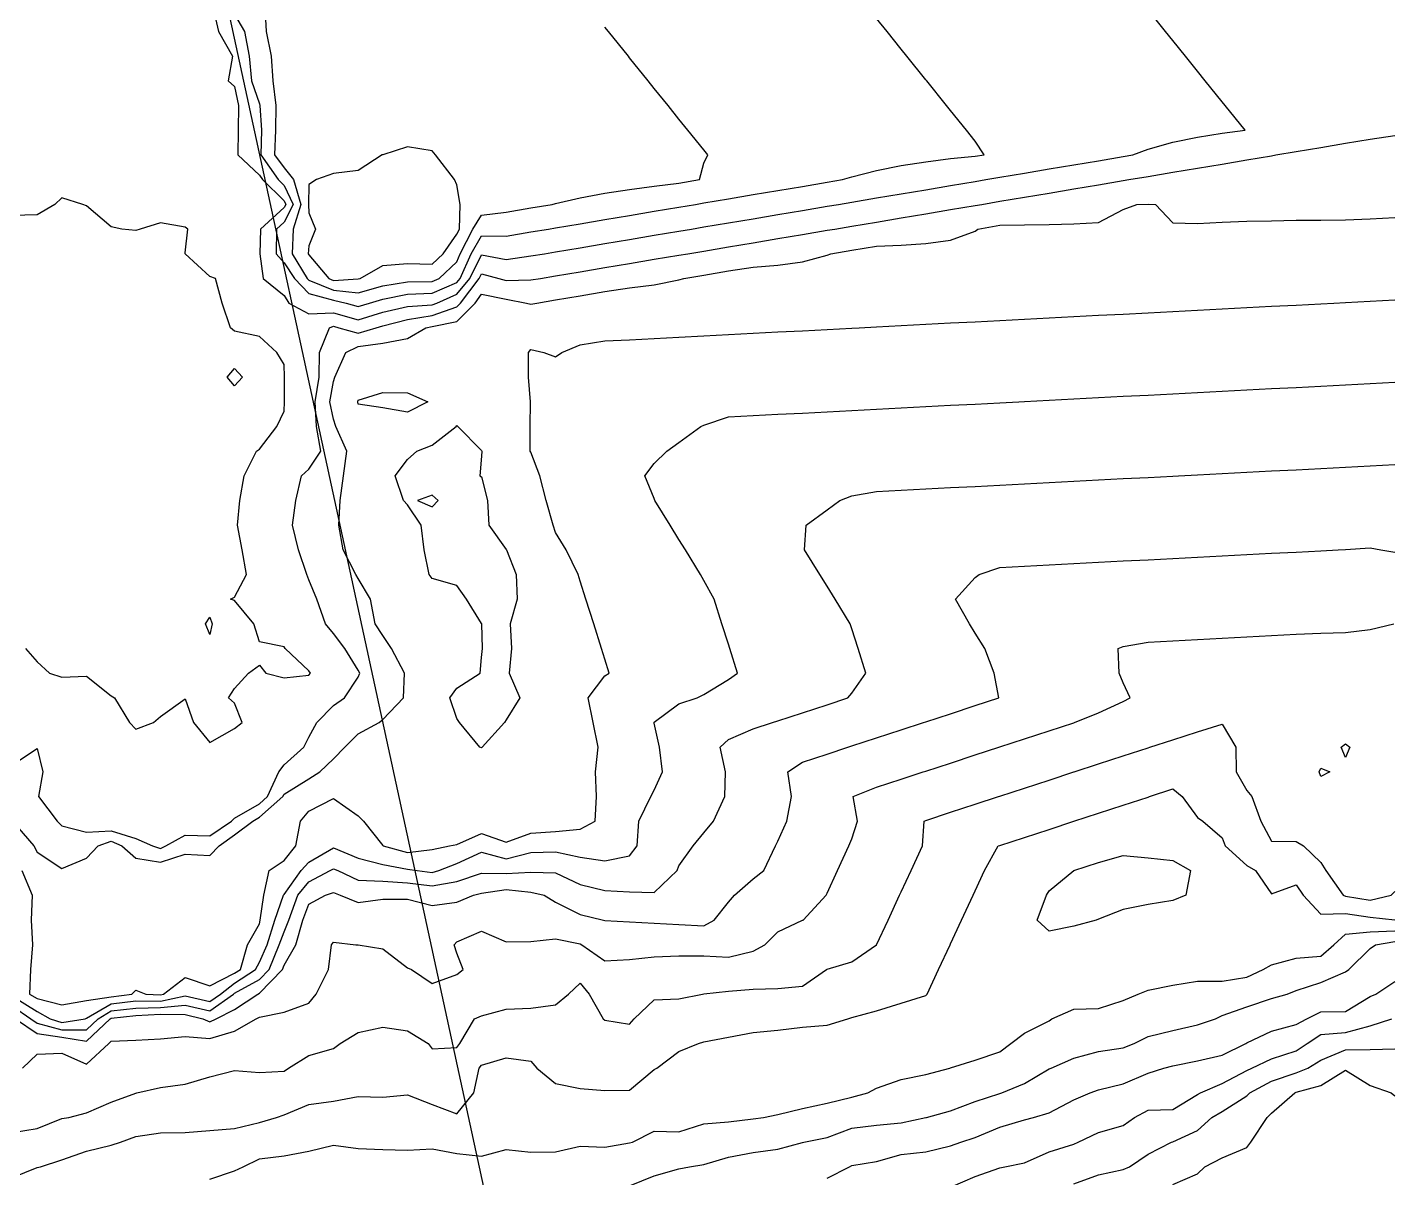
# Model space of a CAD drawing. Header units: metres. Extents: x 2681030 to 2681330, y 1246000 to 1246290.
# Drawn here: x 2681195.05 to 2681222.69, y 1246129.03 to 1246152.34 of the extents above; entities that cross this region are included whole.
import ezdxf

# ---------------------------------------------------------------- set-up
doc = ezdxf.new("R2010")
doc.units = ezdxf.units.M
doc.layers.add('BASIS_HOEHENLINIEN', color=8, linetype='Continuous')
doc.layers.add('BASIS_PARZELLE', color=7, linetype='Continuous')

msp = doc.modelspace()

# ---------------------------------------------------------------- linework, layer by layer
at = {"layer": 'BASIS_HOEHENLINIEN'}
for points in [[(2681198.809, 1246152.75, 0), (2681198.924, 1246152.25, 0), (2681199.209, 1246151.75, 0), (2681199.121, 1246151.25, 0), (2681199.25, 1246151.136, 0), (2681199.326, 1246150.75, 0), (2681199.32, 1246150.25, 0), (2681199.316, 1246149.75, 0), (2681199.75, 1246149.339, 0), (2681199.811, 1246149.25, 0), (2681200.25, 1246148.821, 0), (2681200.285, 1246148.75, 0), (2681200.25, 1246148.683, 0), (2681199.773, 1246148.25, 0), (2681199.763, 1246147.75, 0), (2681199.825, 1246147.25, 0), (2681200.25, 1246146.903, 0), (2681200.344, 1246146.75, 0), (2681200.75, 1246146.532, 0), (2681201.25, 1246146.555, 0), (2681201.75, 1246146.409, 0), (2681202.25, 1246146.562, 0), (2681202.75, 1246146.683, 0), (2681203.25, 1246146.713, 0), (2681203.342, 1246146.75, 0), (2681203.75, 1246146.928, 0), (2681204.011, 1246147.25, 0), (2681204.25, 1246147.728, 0), (2681204.75, 1246147.635, 0), (2681205.25, 1246147.704, 0), (2681205.526, 1246147.75, 0), (2681205.75, 1246147.788, 0), (2681206.25, 1246147.871, 0), (2681206.75, 1246147.955, 0), (2681207.25, 1246148.039, 0), (2681207.75, 1246148.123, 0), (2681208.25, 1246148.207, 0), (2681208.505, 1246148.25, 0), (2681208.75, 1246148.291, 0), (2681209.25, 1246148.375, 0), (2681209.75, 1246148.459, 0), (2681210.25, 1246148.543, 0), (2681210.75, 1246148.627, 0), (2681211.25, 1246148.711, 0), (2681211.484, 1246148.75, 0), (2681211.75, 1246148.795, 0), (2681212.25, 1246148.879, 0), (2681212.75, 1246148.962, 0), (2681213.25, 1246149.046, 0), (2681213.75, 1246149.13, 0), (2681214.25, 1246149.214, 0), (2681214.463, 1246149.25, 0), (2681214.75, 1246149.298, 0), (2681215.25, 1246149.382, 0), (2681215.75, 1246149.466, 0), (2681216.25, 1246149.55, 0), (2681216.75, 1246149.634, 0), (2681217.25, 1246149.718, 0), (2681217.442, 1246149.75, 0), (2681217.75, 1246149.867, 0), (2681218.25, 1246150.009, 0), (2681218.75, 1246150.112, 0), (2681219.25, 1246150.192, 0), (2681219.716, 1246150.25, 0), (2681219.314, 1246150.75, 0), (2681219.25, 1246150.829, 0), (2681218.911, 1246151.25, 0), (2681218.75, 1246151.45, 0), (2681218.509, 1246151.75, 0), (2681218.25, 1246152.072, 0), (2681218.106, 1246152.25, 0), (2681217.75, 1246152.693, 0)], [(2681199.86, 1246152.75, 0), (2681199.889, 1246152.25, 0), (2681199.987, 1246151.75, 0), (2681200.021, 1246151.25, 0), (2681200.087, 1246150.75, 0), (2681200.08, 1246150.25, 0), (2681200.06, 1246149.75, 0), (2681200.25, 1246149.487, 0), (2681200.443, 1246149.25, 0), (2681200.59, 1246148.75, 0), (2681200.436, 1246148.25, 0), (2681200.412, 1246147.75, 0), (2681200.719, 1246147.25, 0), (2681200.75, 1246147.216, 0), (2681201.25, 1246147.009, 0), (2681201.75, 1246146.958, 0), (2681202.25, 1246147.096, 0), (2681202.75, 1246147.177, 0), (2681203.25, 1246147.188, 0)], [(2681199.25, 1246152.594, 0), (2681199.446, 1246152.25, 0), (2681199.545, 1246151.75, 0), (2681199.591, 1246151.25, 0), (2681199.75, 1246150.789, 0), (2681199.762, 1246150.75, 0), (2681199.795, 1246150.25, 0), (2681199.783, 1246149.75, 0), (2681200.129, 1246149.25, 0), (2681200.25, 1246149.132, 0), (2681200.438, 1246148.75, 0), (2681200.25, 1246148.386, 0), (2681200.1, 1246148.25, 0), (2681200.088, 1246147.75, 0), (2681200.25, 1246147.563, 0), (2681200.464, 1246147.25, 0), (2681200.75, 1246146.941, 0), (2681201.25, 1246146.807, 0), (2681201.511, 1246146.75, 0), (2681201.75, 1246146.68, 0)], [(2681201.75, 1246146.68, 0), (2681201.98, 1246146.75, 0), (2681202.25, 1246146.831, 0), (2681202.75, 1246146.932, 0), (2681203.25, 1246146.949, 0), (2681203.75, 1246147.165, 0), (2681203.819, 1246147.25, 0), (2681204.04, 1246147.75, 0), (2681204.25, 1246148.112, 0), (2681204.75, 1246148.107, 0), (2681205.25, 1246148.19, 0), (2681205.605, 1246148.25, 0), (2681205.75, 1246148.274, 0), (2681206.25, 1246148.358, 0), (2681206.75, 1246148.442, 0), (2681207.25, 1246148.526, 0), (2681207.75, 1246148.61, 0), (2681208.25, 1246148.694, 0), (2681208.584, 1246148.75, 0), (2681208.75, 1246148.778, 0), (2681209.25, 1246148.862, 0), (2681209.75, 1246148.946, 0), (2681210.25, 1246149.03, 0), (2681210.75, 1246149.114, 0), (2681211.25, 1246149.198, 0), (2681211.562, 1246149.25, 0), (2681211.75, 1246149.309, 0), (2681212.25, 1246149.438, 0), (2681212.75, 1246149.536, 0), (2681213.25, 1246149.614, 0), (2681213.75, 1246149.677, 0), (2681214.25, 1246149.729, 0), (2681214.429, 1246149.75, 0), (2681214.25, 1246150.031, 0), (2681214.074, 1246150.25, 0), (2681213.75, 1246150.652, 0), (2681213.671, 1246150.75, 0), (2681213.269, 1246151.25, 0), (2681213.25, 1246151.274, 0), (2681212.867, 1246151.75, 0), (2681212.75, 1246151.895, 0), (2681212.464, 1246152.25, 0), (2681212.25, 1246152.516, 0)], [(2681203.25, 1246147.188, 0), (2681203.393, 1246147.25, 0), (2681203.75, 1246147.588, 0), (2681203.818, 1246147.75, 0), (2681204.075, 1246148.25, 0), (2681204.25, 1246148.532, 0), (2681204.75, 1246148.593, 0), (2681205.25, 1246148.677, 0), (2681205.683, 1246148.75, 0), (2681205.75, 1246148.768, 0), (2681206.25, 1246148.885, 0), (2681206.75, 1246148.977, 0), (2681207.25, 1246149.053, 0), (2681207.75, 1246149.115, 0), (2681208.25, 1246149.181, 0), (2681208.662, 1246149.25, 0), (2681208.75, 1246149.585, 0), (2681208.834, 1246149.75, 0), (2681208.75, 1246149.855, 0), (2681208.432, 1246150.25, 0), (2681208.25, 1246150.476, 0), (2681208.029, 1246150.75, 0), (2681207.75, 1246151.097, 0), (2681207.627, 1246151.25, 0), (2681207.25, 1246151.718, 0), (2681207.225, 1246151.75, 0), (2681206.822, 1246152.25, 0), (2681206.75, 1246152.34, 0)], [(2681194.75, 1246137.395, 0), (2681195.25, 1246137.728, 0), (2681195.366, 1246137.25, 0), (2681195.274, 1246136.75, 0), (2681195.654, 1246136.25, 0), (2681195.75, 1246136.16, 0), (2681196.25, 1246136.03, 0), (2681196.75, 1246136.058, 0), (2681197.25, 1246135.903, 0), (2681197.587, 1246135.75, 0), (2681197.75, 1246135.699, 0), (2681197.856, 1246135.75, 0), (2681198.25, 1246135.967, 0), (2681198.75, 1246135.953, 0), (2681199.184, 1246136.25, 0), (2681199.25, 1246136.313, 0), (2681199.75, 1246136.603, 0), (2681199.918, 1246136.75, 0), (2681200.142, 1246137.25, 0), (2681200.25, 1246137.396, 0), (2681200.651, 1246137.75, 0), (2681200.75, 1246137.956, 0), (2681200.912, 1246138.25, 0), (2681201.25, 1246138.594, 0), (2681201.472, 1246138.75, 0), (2681201.75, 1246139.172, 0), (2681201.784, 1246139.25, 0), (2681201.75, 1246139.31, 0), (2681201.483, 1246139.75, 0), (2681201.25, 1246140.053, 0), (2681201.092, 1246140.25, 0), (2681200.912, 1246140.75, 0), (2681200.75, 1246141.141, 0), (2681200.711, 1246141.25, 0), (2681200.542, 1246141.75, 0), (2681200.423, 1246142.25, 0), (2681200.492, 1246142.75, 0), (2681200.606, 1246143.25, 0), (2681200.75, 1246143.382, 0), (2681200.993, 1246143.75, 0), (2681200.91, 1246144.25, 0), (2681200.878, 1246144.75, 0), (2681200.962, 1246145.25, 0), (2681200.969, 1246145.75, 0), (2681201.17, 1246146.25, 0), (2681201.25, 1246146.282, 0), (2681201.36, 1246146.25, 0), (2681201.75, 1246146.14, 0), (2681202.119, 1246146.25, 0), (2681202.25, 1246146.29, 0), (2681202.75, 1246146.418, 0), (2681203.25, 1246146.495, 0), (2681203.75, 1246146.676, 0), (2681203.824, 1246146.75, 0), (2681204.203, 1246147.25, 0), (2681204.25, 1246147.344, 0), (2681204.602, 1246147.25, 0), (2681204.75, 1246147.21, 0), (2681205.25, 1246147.217, 0), (2681205.448, 1246147.25, 0), (2681205.75, 1246147.301, 0), (2681206.25, 1246147.385, 0), (2681206.75, 1246147.469, 0), (2681207.25, 1246147.552, 0), (2681207.75, 1246147.636, 0), (2681208.25, 1246147.72, 0), (2681208.427, 1246147.75, 0), (2681208.75, 1246147.804, 0), (2681209.25, 1246147.888, 0), (2681209.75, 1246147.972, 0), (2681210.25, 1246148.056, 0), (2681210.75, 1246148.14, 0), (2681211.25, 1246148.224, 0), (2681211.406, 1246148.25, 0), (2681211.75, 1246148.308, 0), (2681212.25, 1246148.392, 0), (2681212.75, 1246148.476, 0), (2681213.25, 1246148.56, 0), (2681213.75, 1246148.644, 0), (2681214.25, 1246148.727, 0), (2681214.384, 1246148.75, 0), (2681214.75, 1246148.811, 0), (2681215.25, 1246148.895, 0), (2681215.75, 1246148.979, 0), (2681216.25, 1246149.063, 0), (2681216.75, 1246149.147, 0), (2681217.25, 1246149.231, 0), (2681217.363, 1246149.25, 0), (2681217.75, 1246149.315, 0), (2681218.25, 1246149.399, 0), (2681218.75, 1246149.483, 0), (2681219.25, 1246149.567, 0), (2681219.75, 1246149.651, 0), (2681220.25, 1246149.732, 0), (2681220.342, 1246149.75, 0), (2681220.75, 1246149.823, 0), (2681221.25, 1246149.902, 0), (2681221.75, 1246149.986, 0), (2681222.25, 1246150.07, 0), (2681222.75, 1246150.144, 0)], [(2681201.75, 1246147.239, 0), (2681201.791, 1246147.25, 0), (2681202.25, 1246147.509, 0), (2681202.75, 1246147.548, 0), (2681203.25, 1246147.537, 0), (2681203.471, 1246147.75, 0), (2681203.75, 1246148.144, 0), (2681203.801, 1246148.25, 0), (2681203.821, 1246148.75, 0), (2681203.75, 1246149.148, 0), (2681203.701, 1246149.25, 0), (2681203.317, 1246149.75, 0), (2681203.25, 1246149.834, 0), (2681202.75, 1246149.913, 0), (2681202.25, 1246149.755, 0), (2681202.24, 1246149.75, 0), (2681201.75, 1246149.433, 0), (2681201.25, 1246149.374, 0), (2681200.905, 1246149.25, 0), (2681200.75, 1246149.15, 0), (2681200.743, 1246148.75, 0), (2681200.75, 1246148.577, 0), (2681200.889, 1246148.25, 0), (2681200.75, 1246147.91, 0), (2681200.737, 1246147.75, 0), (2681200.75, 1246147.728, 0), (2681201.158, 1246147.25, 0), (2681201.25, 1246147.21, 0), (2681201.75, 1246147.239, 0)], [(2681199.25, 1246138.133, 0), (2681199.399, 1246138.25, 0), (2681199.25, 1246138.643, 0), (2681199.125, 1246138.75, 0), (2681199.25, 1246138.941, 0), (2681199.531, 1246139.25, 0), (2681199.75, 1246139.416, 0), (2681199.88, 1246139.25, 0), (2681200.25, 1246139.154, 0), (2681200.75, 1246139.213, 0), (2681200.783, 1246139.25, 0), (2681200.75, 1246139.3, 0), (2681200.271, 1246139.75, 0), (2681200.25, 1246139.783, 0), (2681199.75, 1246139.885, 0), (2681199.638, 1246140.25, 0), (2681199.25, 1246140.724, 0), (2681199.164, 1246140.75, 0), (2681199.25, 1246140.793, 0), (2681199.492, 1246141.25, 0), (2681199.399, 1246141.75, 0), (2681199.306, 1246142.25, 0), (2681199.356, 1246142.75, 0), (2681199.445, 1246143.25, 0), (2681199.692, 1246143.75, 0), (2681199.75, 1246143.788, 0), (2681200.106, 1246144.25, 0), (2681200.25, 1246144.561, 0), (2681200.26, 1246144.75, 0), (2681200.257, 1246145.25, 0), (2681200.25, 1246145.502, 0), (2681200.103, 1246145.75, 0), (2681199.75, 1246146.073, 0), (2681199.25, 1246146.178, 0), (2681199.169, 1246146.25, 0), (2681198.995, 1246146.75, 0), (2681198.859, 1246147.25, 0), (2681198.75, 1246147.291, 0), (2681198.25, 1246147.747, 0), (2681198.248, 1246147.75, 0), (2681198.25, 1246147.769, 0), (2681198.304, 1246148.25, 0), (2681198.25, 1246148.286, 0), (2681197.75, 1246148.374, 0), (2681197.337, 1246148.25, 0), (2681197.25, 1246148.217, 0), (2681196.968, 1246148.25, 0), (2681196.75, 1246148.293, 0), (2681196.25, 1246148.718, 0), (2681196.175, 1246148.75, 0), (2681195.75, 1246148.879, 0), (2681195.605, 1246148.75, 0), (2681195.25, 1246148.537, 0), (2681194.75, 1246148.526, 0)], [(2681194.753, 1246136.25, 0), (2681195.182, 1246135.75, 0), (2681195.25, 1246135.623, 0), (2681195.75, 1246135.293, 0), (2681196.25, 1246135.506, 0), (2681196.484, 1246135.75, 0), (2681196.75, 1246135.847, 0), (2681196.963, 1246135.75, 0), (2681197.25, 1246135.505, 0), (2681197.75, 1246135.424, 0), (2681198.25, 1246135.587, 0), (2681198.75, 1246135.558, 0), (2681198.935, 1246135.75, 0), (2681199.25, 1246135.973, 0), (2681199.615, 1246136.25, 0), (2681199.75, 1246136.336, 0), (2681200.224, 1246136.75, 0), (2681200.25, 1246136.798, 0), (2681200.75, 1246137.109, 0), (2681200.977, 1246137.25, 0), (2681201.25, 1246137.514, 0), (2681201.483, 1246137.75, 0), (2681201.75, 1246138.019, 0), (2681202.176, 1246138.25, 0), (2681202.25, 1246138.309, 0), (2681202.67, 1246138.75, 0), (2681202.689, 1246139.25, 0), (2681202.427, 1246139.75, 0), (2681202.25, 1246140.014, 0), (2681202.096, 1246140.25, 0), (2681202.002, 1246140.75, 0), (2681201.75, 1246141.171, 0), (2681201.707, 1246141.25, 0), (2681201.445, 1246141.75, 0), (2681201.358, 1246142.25, 0), (2681201.386, 1246142.75, 0), (2681201.457, 1246143.25, 0), (2681201.522, 1246143.75, 0), (2681201.301, 1246144.25, 0), (2681201.25, 1246144.396, 0), (2681201.178, 1246144.75, 0), (2681201.25, 1246145.159, 0), (2681201.281, 1246145.25, 0), (2681201.505, 1246145.75, 0), (2681201.75, 1246145.872, 0), (2681202.25, 1246145.937, 0), (2681202.75, 1246146.034, 0), (2681203.125, 1246146.25, 0), (2681203.25, 1246146.276, 0), (2681203.75, 1246146.376, 0), (2681204.121, 1246146.75, 0), (2681204.25, 1246146.932, 0), (2681204.75, 1246146.826, 0), (2681205.164, 1246146.75, 0), (2681205.25, 1246146.725, 0), (2681205.369, 1246146.75, 0), (2681205.75, 1246146.814, 0), (2681206.25, 1246146.898, 0), (2681206.75, 1246146.982, 0), (2681207.25, 1246147.056, 0), (2681207.75, 1246147.118, 0), (2681208.25, 1246147.223, 0), (2681208.348, 1246147.25, 0), (2681208.75, 1246147.317, 0), (2681209.25, 1246147.401, 0), (2681209.75, 1246147.479, 0), (2681210.25, 1246147.518, 0), (2681210.75, 1246147.585, 0), (2681211.25, 1246147.718, 0), (2681211.327, 1246147.75, 0), (2681211.75, 1246147.821, 0), (2681212.25, 1246147.905, 0), (2681212.75, 1246147.924, 0), (2681213.25, 1246147.958, 0), (2681213.75, 1246148.026, 0), (2681214.25, 1246148.209, 0), (2681214.306, 1246148.25, 0), (2681214.75, 1246148.325, 0), (2681215.25, 1246148.337, 0), (2681215.75, 1246148.34, 0), (2681216.25, 1246148.352, 0), (2681216.75, 1246148.385, 0), (2681217.25, 1246148.648, 0), (2681217.521, 1246148.75, 0), (2681217.75, 1246148.756, 0), (2681217.904, 1246148.75, 0), (2681218.25, 1246148.375, 0), (2681218.75, 1246148.359, 0), (2681219.25, 1246148.392, 0), (2681219.75, 1246148.407, 0), (2681220.25, 1246148.417, 0), (2681220.75, 1246148.426, 0), (2681221.25, 1246148.432, 0), (2681221.75, 1246148.437, 0), (2681222.25, 1246148.457, 0), (2681222.75, 1246148.483, 0)], [(2681194.938, 1246135.25, 0), (2681195.15, 1246134.75, 0), (2681195.126, 1246134.25, 0), (2681195.154, 1246133.75, 0), (2681195.118, 1246133.25, 0), (2681195.095, 1246132.75, 0), (2681195.25, 1246132.657, 0), (2681195.75, 1246132.534, 0), (2681196.25, 1246132.619, 0), (2681196.75, 1246132.696, 0), (2681197.167, 1246132.75, 0), (2681197.25, 1246132.831, 0), (2681197.45, 1246132.75, 0), (2681197.75, 1246132.735, 0), (2681197.81, 1246132.75, 0), (2681198.25, 1246133.086, 0), (2681198.75, 1246132.918, 0), (2681199.25, 1246133.171, 0), (2681199.368, 1246133.25, 0), (2681199.507, 1246133.75, 0), (2681199.75, 1246134.173, 0), (2681199.769, 1246134.25, 0), (2681199.84, 1246134.75, 0), (2681199.948, 1246135.25, 0), (2681200.25, 1246135.458, 0), (2681200.49, 1246135.75, 0), (2681200.585, 1246136.25, 0), (2681200.75, 1246136.456, 0), (2681201.25, 1246136.712, 0), (2681201.75, 1246136.362, 0), (2681201.861, 1246136.25, 0), (2681202.25, 1246135.76, 0), (2681202.257, 1246135.75, 0), (2681202.75, 1246135.619, 0), (2681203.25, 1246135.677, 0), (2681203.601, 1246135.75, 0), (2681203.75, 1246135.782, 0), (2681204.25, 1246136, 0), (2681204.75, 1246135.824, 0), (2681205.25, 1246136.008, 0), (2681205.75, 1246136.042, 0), (2681206.25, 1246136.09, 0), (2681206.549, 1246136.25, 0), (2681206.576, 1246136.75, 0), (2681206.557, 1246137.25, 0), (2681206.615, 1246137.75, 0), (2681206.513, 1246138.25, 0), (2681206.408, 1246138.75, 0), (2681206.75, 1246139.195, 0), (2681206.839, 1246139.25, 0), (2681206.75, 1246139.532, 0), (2681206.681, 1246139.75, 0), (2681206.524, 1246140.25, 0), (2681206.366, 1246140.75, 0), (2681206.25, 1246141.118, 0), (2681206.208, 1246141.25, 0), (2681205.965, 1246141.75, 0), (2681205.75, 1246142.098, 0), (2681205.701, 1246142.25, 0), (2681205.557, 1246142.75, 0), (2681205.434, 1246143.25, 0), (2681205.25, 1246143.727, 0), (2681205.235, 1246143.75, 0), (2681205.234, 1246144.25, 0), (2681205.244, 1246144.75, 0), (2681205.199, 1246145.25, 0), (2681205.202, 1246145.75, 0), (2681205.25, 1246145.808, 0), (2681205.515, 1246145.75, 0), (2681205.75, 1246145.659, 0), (2681205.875, 1246145.75, 0), (2681206.25, 1246145.902, 0), (2681206.75, 1246145.982, 0), (2681207.25, 1246146.008, 0), (2681207.75, 1246146.034, 0), (2681208.25, 1246146.06, 0), (2681208.75, 1246146.086, 0), (2681209.25, 1246146.112, 0), (2681209.75, 1246146.138, 0), (2681210.25, 1246146.164, 0), (2681210.75, 1246146.19, 0), (2681211.25, 1246146.216, 0), (2681211.75, 1246146.242, 0), (2681211.897, 1246146.25, 0), (2681212.25, 1246146.268, 0), (2681212.75, 1246146.294, 0), (2681213.25, 1246146.32, 0), (2681213.75, 1246146.346, 0), (2681214.25, 1246146.372, 0), (2681214.75, 1246146.398, 0), (2681215.25, 1246146.424, 0), (2681215.75, 1246146.45, 0), (2681216.25, 1246146.476, 0), (2681216.75, 1246146.502, 0), (2681217.25, 1246146.528, 0), (2681217.75, 1246146.554, 0), (2681218.25, 1246146.58, 0), (2681218.75, 1246146.606, 0), (2681219.25, 1246146.632, 0), (2681219.75, 1246146.658, 0), (2681220.25, 1246146.684, 0), (2681220.75, 1246146.71, 0), (2681221.25, 1246146.736, 0), (2681221.511, 1246146.75, 0), (2681221.75, 1246146.762, 0), (2681222.25, 1246146.788, 0), (2681222.75, 1246146.814, 0)], [(2681199.412, 1246145.25, 0), (2681199.25, 1246145.075, 0), (2681199.101, 1246145.25, 0), (2681199.25, 1246145.425, 0), (2681199.412, 1246145.25, 0)], [(2681194.75, 1246132.709, 0), (2681195.25, 1246132.398, 0), (2681195.514, 1246132.25, 0), (2681195.75, 1246132.175, 0), (2681196.222, 1246132.25, 0), (2681196.25, 1246132.261, 0), (2681196.75, 1246132.551, 0), (2681197.25, 1246132.612, 0), (2681197.75, 1246132.605, 0), (2681198.25, 1246132.716, 0), (2681198.75, 1246132.599, 0), (2681198.961, 1246132.75, 0), (2681199.25, 1246132.969, 0), (2681199.67, 1246133.25, 0), (2681199.75, 1246133.396, 0), (2681199.907, 1246133.75, 0), (2681200.062, 1246134.25, 0), (2681200.238, 1246134.75, 0), (2681200.25, 1246134.769, 0), (2681200.594, 1246135.25, 0), (2681200.75, 1246135.422, 0), (2681201.25, 1246135.71, 0), (2681201.75, 1246135.504, 0), (2681202.25, 1246135.374, 0), (2681202.75, 1246135.282, 0), (2681202.948, 1246135.25, 0), (2681203.25, 1246135.211, 0), (2681203.388, 1246135.25, 0), (2681203.75, 1246135.394, 0), (2681204.25, 1246135.626, 0), (2681204.75, 1246135.491, 0), (2681205.25, 1246135.617, 0), (2681205.75, 1246135.63, 0), (2681206.25, 1246135.521, 0), (2681206.75, 1246135.451, 0), (2681207.25, 1246135.55, 0), (2681207.401, 1246135.75, 0), (2681207.434, 1246136.25, 0), (2681207.679, 1246136.75, 0), (2681207.75, 1246136.879, 0), (2681207.914, 1246137.25, 0), (2681207.852, 1246137.75, 0), (2681207.75, 1246138.235, 0), (2681207.747, 1246138.25, 0), (2681207.75, 1246138.255, 0), (2681208.25, 1246138.631, 0), (2681208.615, 1246138.75, 0), (2681208.75, 1246138.821, 0), (2681209.25, 1246139.122, 0), (2681209.436, 1246139.25, 0), (2681209.279, 1246139.75, 0), (2681209.25, 1246139.841, 0), (2681209.121, 1246140.25, 0), (2681208.963, 1246140.75, 0), (2681208.75, 1246141.131, 0), (2681208.688, 1246141.25, 0), (2681208.379, 1246141.75, 0), (2681208.25, 1246141.959, 0), (2681208.07, 1246142.25, 0), (2681207.762, 1246142.75, 0), (2681207.75, 1246142.792, 0), (2681207.556, 1246143.25, 0), (2681207.75, 1246143.501, 0), (2681208.007, 1246143.75, 0), (2681208.25, 1246143.927, 0), (2681208.693, 1246144.25, 0), (2681208.75, 1246144.278, 0), (2681209.25, 1246144.442, 0), (2681209.75, 1246144.47, 0), (2681210.25, 1246144.496, 0), (2681210.75, 1246144.522, 0), (2681211.25, 1246144.548, 0), (2681211.75, 1246144.574, 0), (2681212.25, 1246144.6, 0), (2681212.75, 1246144.626, 0), (2681213.25, 1246144.652, 0), (2681213.75, 1246144.678, 0), (2681214.25, 1246144.704, 0), (2681214.75, 1246144.73, 0), (2681215.132, 1246144.75, 0), (2681215.25, 1246144.756, 0), (2681215.75, 1246144.782, 0), (2681216.25, 1246144.808, 0), (2681216.75, 1246144.834, 0), (2681217.25, 1246144.86, 0), (2681217.75, 1246144.886, 0), (2681218.25, 1246144.912, 0), (2681218.75, 1246144.938, 0), (2681219.25, 1246144.964, 0), (2681219.75, 1246144.99, 0), (2681220.25, 1246145.016, 0), (2681220.75, 1246145.042, 0), (2681221.25, 1246145.068, 0), (2681221.75, 1246145.094, 0), (2681222.25, 1246145.12, 0), (2681222.75, 1246145.146, 0)], [(2681203.162, 1246144.75, 0), (2681202.75, 1246144.539, 0), (2681202.25, 1246144.625, 0), (2681201.75, 1246144.701, 0), (2681201.742, 1246144.75, 0), (2681201.75, 1246144.784, 0), (2681202.25, 1246144.939, 0), (2681202.75, 1246144.929, 0), (2681203.162, 1246144.75, 0)], [(2681204.266, 1246137.75, 0), (2681204.25, 1246137.739, 0), (2681204.218, 1246137.75, 0), (2681203.805, 1246138.25, 0), (2681203.75, 1246138.33, 0), (2681203.611, 1246138.75, 0), (2681203.75, 1246138.948, 0), (2681204.226, 1246139.25, 0), (2681204.25, 1246139.571, 0), (2681204.272, 1246139.75, 0), (2681204.255, 1246140.25, 0), (2681204.25, 1246140.254, 0), (2681203.948, 1246140.75, 0), (2681203.75, 1246141.024, 0), (2681203.25, 1246141.168, 0), (2681203.192, 1246141.25, 0), (2681203.09, 1246141.75, 0), (2681203.025, 1246142.25, 0), (2681202.75, 1246142.665, 0), (2681202.672, 1246142.75, 0), (2681202.503, 1246143.25, 0), (2681202.75, 1246143.578, 0), (2681202.939, 1246143.75, 0), (2681203.25, 1246143.87, 0), (2681203.739, 1246144.25, 0), (2681203.75, 1246144.269, 0), (2681203.773, 1246144.25, 0), (2681204.25, 1246143.761, 0), (2681204.255, 1246143.75, 0), (2681204.25, 1246143.648, 0), (2681204.215, 1246143.25, 0), (2681204.25, 1246143.226, 0), (2681204.373, 1246142.75, 0), (2681204.397, 1246142.25, 0), (2681204.75, 1246141.754, 0), (2681204.756, 1246141.75, 0), (2681204.953, 1246141.25, 0), (2681204.969, 1246140.75, 0), (2681204.833, 1246140.25, 0), (2681204.856, 1246139.75, 0), (2681204.813, 1246139.25, 0), (2681205.025, 1246138.75, 0), (2681204.75, 1246138.304, 0), (2681204.716, 1246138.25, 0), (2681204.266, 1246137.75, 0)], [(2681194.75, 1246132.501, 0), (2681195.119, 1246132.25, 0), (2681195.25, 1246132.16, 0), (2681195.75, 1246132.027, 0), (2681196.25, 1246132.026, 0), (2681196.486, 1246132.25, 0), (2681196.75, 1246132.407, 0), (2681197.25, 1246132.463, 0), (2681197.75, 1246132.474, 0), (2681198.25, 1246132.526, 0), (2681198.75, 1246132.407, 0), (2681199.228, 1246132.75, 0), (2681199.25, 1246132.767, 0), (2681199.75, 1246133.045, 0), (2681199.949, 1246133.25, 0), (2681200.154, 1246133.75, 0), (2681200.25, 1246134.01, 0), (2681200.35, 1246134.25, 0), (2681200.529, 1246134.75, 0), (2681200.75, 1246135.022, 0), (2681201.186, 1246135.25, 0), (2681201.25, 1246135.289, 0), (2681201.337, 1246135.25, 0), (2681201.75, 1246135.058, 0), (2681202.25, 1246135.036, 0), (2681202.75, 1246135.005, 0), (2681203.25, 1246134.943, 0), (2681203.75, 1246135.028, 0), (2681204.25, 1246135.199, 0), (2681204.75, 1246135.194, 0), (2681205.25, 1246135.217, 0), (2681205.75, 1246135.208, 0), (2681206.25, 1246134.967, 0), (2681206.75, 1246134.847, 0), (2681207.25, 1246134.819, 0), (2681207.75, 1246134.804, 0), (2681208.211, 1246135.25, 0), (2681208.25, 1246135.348, 0), (2681208.534, 1246135.75, 0), (2681208.75, 1246136.017, 0), (2681208.947, 1246136.25, 0), (2681209.179, 1246136.75, 0), (2681209.191, 1246137.25, 0), (2681209.086, 1246137.75, 0), (2681209.25, 1246137.907, 0), (2681209.75, 1246138.122, 0), (2681210.142, 1246138.25, 0), (2681210.25, 1246138.285, 0), (2681210.75, 1246138.449, 0), (2681211.25, 1246138.612, 0), (2681211.673, 1246138.75, 0), (2681211.75, 1246138.843, 0), (2681212.034, 1246139.25, 0), (2681211.876, 1246139.75, 0), (2681211.75, 1246140.148, 0), (2681211.718, 1246140.25, 0), (2681211.411, 1246140.75, 0), (2681211.25, 1246141.011, 0), (2681211.102, 1246141.25, 0), (2681210.795, 1246141.75, 0), (2681210.825, 1246142.25, 0), (2681211.25, 1246142.56, 0), (2681211.511, 1246142.75, 0), (2681211.75, 1246142.846, 0), (2681212.25, 1246142.932, 0), (2681212.75, 1246142.958, 0), (2681213.25, 1246142.984, 0), (2681213.75, 1246143.01, 0), (2681214.25, 1246143.036, 0), (2681214.75, 1246143.062, 0), (2681215.25, 1246143.088, 0), (2681215.75, 1246143.114, 0), (2681216.25, 1246143.14, 0), (2681216.75, 1246143.166, 0), (2681217.25, 1246143.192, 0), (2681217.75, 1246143.218, 0), (2681218.25, 1246143.244, 0), (2681218.367, 1246143.25, 0), (2681218.75, 1246143.27, 0), (2681219.25, 1246143.296, 0), (2681219.75, 1246143.322, 0), (2681220.25, 1246143.348, 0), (2681220.75, 1246143.374, 0), (2681221.25, 1246143.4, 0), (2681221.75, 1246143.426, 0), (2681222.25, 1246143.452, 0), (2681222.75, 1246143.478, 0)], [(2681203.25, 1246142.618, 0), (2681203.369, 1246142.75, 0), (2681203.25, 1246142.856, 0), (2681202.955, 1246142.75, 0), (2681203.25, 1246142.618, 0)], [(2681194.813, 1246132.25, 0), (2681195.25, 1246131.951, 0), (2681195.75, 1246131.879, 0), (2681196.25, 1246131.796, 0), (2681196.73, 1246132.25, 0), (2681196.75, 1246132.262, 0), (2681197.25, 1246132.313, 0), (2681197.75, 1246132.343, 0), (2681198.25, 1246132.336, 0), (2681198.605, 1246132.25, 0), (2681198.75, 1246132.187, 0), (2681198.877, 1246132.25, 0), (2681199.25, 1246132.435, 0), (2681199.721, 1246132.75, 0), (2681199.75, 1246132.766, 0), (2681200.218, 1246133.25, 0), (2681200.25, 1246133.332, 0), (2681200.489, 1246133.75, 0), (2681200.629, 1246134.25, 0), (2681200.75, 1246134.574, 0), (2681201.089, 1246134.75, 0), (2681201.25, 1246134.805, 0), (2681201.39, 1246134.75, 0), (2681201.75, 1246134.605, 0), (2681202.25, 1246134.67, 0), (2681202.75, 1246134.669, 0), (2681203.25, 1246134.543, 0), (2681203.75, 1246134.614, 0), (2681204.091, 1246134.75, 0), (2681204.25, 1246134.792, 0), (2681204.75, 1246134.869, 0), (2681205.25, 1246134.814, 0), (2681205.521, 1246134.75, 0), (2681205.75, 1246134.61, 0), (2681206.25, 1246134.36, 0), (2681206.719, 1246134.25, 0), (2681206.75, 1246134.24, 0), (2681207.25, 1246134.212, 0), (2681207.75, 1246134.188, 0), (2681208.25, 1246134.16, 0), (2681208.75, 1246134.132, 0), (2681208.965, 1246134.25, 0), (2681209.25, 1246134.611, 0), (2681209.377, 1246134.75, 0), (2681209.75, 1246135.083, 0), (2681209.97, 1246135.25, 0), (2681210.204, 1246135.75, 0), (2681210.25, 1246135.849, 0), (2681210.436, 1246136.25, 0), (2681210.53, 1246136.75, 0), (2681210.457, 1246137.25, 0), (2681210.75, 1246137.45, 0), (2681211.25, 1246137.613, 0), (2681211.669, 1246137.75, 0), (2681211.75, 1246137.777, 0), (2681212.25, 1246137.94, 0), (2681212.75, 1246138.103, 0), (2681213.2, 1246138.25, 0), (2681213.25, 1246138.266, 0), (2681213.75, 1246138.43, 0), (2681214.25, 1246138.593, 0), (2681214.731, 1246138.75, 0), (2681214.631, 1246139.25, 0), (2681214.443, 1246139.75, 0), (2681214.25, 1246140.063, 0), (2681214.135, 1246140.25, 0), (2681213.854, 1246140.75, 0), (2681214.25, 1246141.19, 0), (2681214.329, 1246141.25, 0), (2681214.75, 1246141.394, 0), (2681215.25, 1246141.42, 0), (2681215.75, 1246141.446, 0), (2681216.25, 1246141.472, 0), (2681216.75, 1246141.498, 0), (2681217.25, 1246141.524, 0), (2681217.75, 1246141.55, 0), (2681218.25, 1246141.576, 0), (2681218.75, 1246141.602, 0), (2681219.25, 1246141.628, 0), (2681219.75, 1246141.654, 0), (2681220.25, 1246141.68, 0), (2681220.75, 1246141.706, 0), (2681221.25, 1246141.732, 0), (2681221.601, 1246141.75, 0), (2681221.75, 1246141.758, 0), (2681222.25, 1246141.789, 0), (2681222.468, 1246141.75, 0), (2681222.75, 1246141.703, 0)], [(2681198.795, 1246140.25, 0), (2681198.75, 1246140.036, 0), (2681198.658, 1246140.25, 0), (2681198.75, 1246140.387, 0), (2681198.795, 1246140.25, 0)], [(2681194.953, 1246131.25, 0), (2681195.25, 1246131.53, 0), (2681195.75, 1246131.554, 0), (2681196.25, 1246131.331, 0), (2681196.703, 1246131.75, 0), (2681196.75, 1246131.792, 0), (2681197.25, 1246131.814, 0), (2681197.75, 1246131.841, 0), (2681198.25, 1246131.889, 0), (2681198.75, 1246131.847, 0), (2681199.25, 1246131.995, 0), (2681199.686, 1246132.25, 0), (2681199.75, 1246132.283, 0), (2681200.25, 1246132.386, 0), (2681200.75, 1246132.567, 0), (2681200.904, 1246132.75, 0), (2681201.148, 1246133.25, 0), (2681201.211, 1246133.75, 0), (2681201.25, 1246133.803, 0), (2681201.705, 1246133.75, 0), (2681201.75, 1246133.746, 0), (2681202.25, 1246133.669, 0), (2681202.75, 1246133.282, 0), (2681202.829, 1246133.25, 0), (2681203.25, 1246132.966, 0), (2681203.75, 1246133.145, 0), (2681203.88, 1246133.25, 0), (2681203.75, 1246133.581, 0), (2681203.695, 1246133.75, 0), (2681203.75, 1246133.808, 0), (2681204.25, 1246134.025, 0), (2681204.75, 1246133.806, 0), (2681205.25, 1246133.817, 0), (2681205.75, 1246133.87, 0), (2681206.25, 1246133.77, 0), (2681206.284, 1246133.75, 0), (2681206.75, 1246133.421, 0), (2681207.25, 1246133.452, 0), (2681207.75, 1246133.502, 0), (2681208.25, 1246133.522, 0), (2681208.75, 1246133.527, 0), (2681209.25, 1246133.5, 0), (2681209.75, 1246133.616, 0), (2681209.988, 1246133.75, 0), (2681210.25, 1246134.011, 0), (2681210.75, 1246134.244, 0), (2681210.766, 1246134.25, 0), (2681211.228, 1246134.75, 0), (2681211.25, 1246134.797, 0), (2681211.461, 1246135.25, 0), (2681211.693, 1246135.75, 0), (2681211.75, 1246135.892, 0), (2681211.869, 1246136.25, 0), (2681211.776, 1246136.75, 0), (2681212.25, 1246136.941, 0), (2681212.75, 1246137.104, 0), (2681213.196, 1246137.25, 0), (2681213.25, 1246137.268, 0), (2681213.75, 1246137.431, 0), (2681214.25, 1246137.594, 0), (2681214.727, 1246137.75, 0), (2681214.75, 1246137.758, 0), (2681215.25, 1246137.921, 0), (2681215.75, 1246138.084, 0), (2681216.25, 1246138.247, 0), (2681216.258, 1246138.25, 0), (2681216.75, 1246138.448, 0), (2681217.25, 1246138.68, 0), (2681217.386, 1246138.75, 0), (2681217.25, 1246139.052, 0), (2681217.167, 1246139.25, 0), (2681217.147, 1246139.75, 0), (2681217.25, 1246139.791, 0), (2681217.75, 1246139.881, 0), (2681218.25, 1246139.907, 0), (2681218.75, 1246139.933, 0), (2681219.25, 1246139.959, 0), (2681219.75, 1246139.985, 0), (2681220.25, 1246140.011, 0), (2681220.75, 1246140.039, 0), (2681221.25, 1246140.06, 0), (2681221.75, 1246140.072, 0), (2681222.25, 1246140.136, 0), (2681222.728, 1246140.25, 0)], [(2681195.016, 1246139.75, 0), (2681195.25, 1246139.483, 0), (2681195.502, 1246139.25, 0), (2681195.75, 1246139.169, 0), (2681196.25, 1246139.189, 0), (2681196.75, 1246138.792, 0), (2681196.818, 1246138.75, 0), (2681197.119, 1246138.25, 0), (2681197.25, 1246138.116, 0), (2681197.606, 1246138.25, 0), (2681197.75, 1246138.375, 0), (2681198.25, 1246138.729, 0), (2681198.415, 1246138.25, 0), (2681198.75, 1246137.847, 0), (2681199.25, 1246138.133, 0)], [(2681194.75, 1246129.948, 0), (2681195.25, 1246130.029, 0), (2681195.75, 1246130.226, 0), (2681195.893, 1246130.25, 0), (2681196.25, 1246130.345, 0), (2681196.75, 1246130.56, 0), (2681197.25, 1246130.744, 0), (2681197.271, 1246130.75, 0), (2681197.75, 1246130.856, 0), (2681198.25, 1246130.923, 0), (2681198.75, 1246131.075, 0), (2681199.25, 1246131.198, 0), (2681199.75, 1246131.157, 0), (2681200.25, 1246131.185, 0), (2681200.343, 1246131.25, 0), (2681200.75, 1246131.504, 0), (2681201.25, 1246131.648, 0), (2681201.389, 1246131.75, 0), (2681201.75, 1246131.968, 0), (2681202.25, 1246132.08, 0), (2681202.75, 1246132.002, 0), (2681203.169, 1246131.75, 0), (2681203.25, 1246131.642, 0), (2681203.75, 1246131.668, 0), (2681203.809, 1246131.75, 0), (2681204.108, 1246132.25, 0), (2681204.25, 1246132.309, 0), (2681204.75, 1246132.444, 0), (2681205.25, 1246132.464, 0), (2681205.75, 1246132.532, 0), (2681206.012, 1246132.75, 0), (2681206.25, 1246132.97, 0), (2681206.429, 1246132.75, 0), (2681206.711, 1246132.25, 0), (2681206.75, 1246132.22, 0), (2681207.25, 1246132.14, 0), (2681207.34, 1246132.25, 0), (2681207.75, 1246132.632, 0), (2681208.25, 1246132.655, 0), (2681208.729, 1246132.75, 0), (2681208.75, 1246132.755, 0), (2681209.25, 1246132.81, 0), (2681209.75, 1246132.848, 0), (2681210.25, 1246132.862, 0), (2681210.75, 1246132.907, 0), (2681211.239, 1246133.25, 0), (2681211.25, 1246133.256, 0), (2681211.75, 1246133.405, 0), (2681212.25, 1246133.747, 0), (2681212.253, 1246133.75, 0), (2681212.485, 1246134.25, 0), (2681212.718, 1246134.75, 0), (2681212.75, 1246134.82, 0), (2681212.95, 1246135.25, 0), (2681213.183, 1246135.75, 0), (2681213.219, 1246136.25, 0), (2681213.25, 1246136.269, 0), (2681213.75, 1246136.432, 0), (2681214.25, 1246136.596, 0), (2681214.723, 1246136.75, 0), (2681214.75, 1246136.759, 0), (2681215.25, 1246136.922, 0), (2681215.75, 1246137.086, 0), (2681216.25, 1246137.249, 0), (2681216.254, 1246137.25, 0), (2681216.75, 1246137.412, 0), (2681217.25, 1246137.575, 0), (2681217.75, 1246137.739, 0), (2681217.785, 1246137.75, 0), (2681218.25, 1246137.902, 0), (2681218.75, 1246138.065, 0), (2681219.25, 1246138.219, 0), (2681219.527, 1246137.75, 0), (2681219.533, 1246137.25, 0), (2681219.75, 1246136.876, 0), (2681219.854, 1246136.75, 0), (2681220.038, 1246136.25, 0), (2681220.25, 1246135.85, 0), (2681220.75, 1246135.843, 0), (2681220.9, 1246135.75, 0), (2681221.25, 1246135.414, 0), (2681221.354, 1246135.25, 0), (2681221.706, 1246134.75, 0), (2681221.75, 1246134.736, 0), (2681222.25, 1246134.65, 0), (2681222.674, 1246134.75, 0), (2681222.75, 1246134.826, 0)], [(2681221.836, 1246137.75, 0), (2681221.75, 1246137.543, 0), (2681221.663, 1246137.75, 0), (2681221.75, 1246137.817, 0), (2681221.836, 1246137.75, 0)], [(2681221.433, 1246137.25, 0), (2681221.25, 1246137.157, 0), (2681221.215, 1246137.25, 0), (2681221.25, 1246137.323, 0), (2681221.433, 1246137.25, 0)], [(2681194.75, 1246129.031, 0), (2681195.25, 1246129.236, 0), (2681195.315, 1246129.25, 0), (2681195.75, 1246129.392, 0), (2681196.25, 1246129.565, 0), (2681196.75, 1246129.691, 0), (2681196.937, 1246129.75, 0), (2681197.25, 1246129.864, 0), (2681197.75, 1246129.936, 0), (2681198.25, 1246129.944, 0), (2681198.75, 1246129.983, 0), (2681199.25, 1246130.029, 0), (2681199.75, 1246130.15, 0), (2681200.095, 1246130.25, 0), (2681200.25, 1246130.302, 0), (2681200.75, 1246130.515, 0), (2681201.25, 1246130.579, 0), (2681201.75, 1246130.676, 0), (2681202.25, 1246130.661, 0), (2681202.75, 1246130.707, 0), (2681203.25, 1246130.509, 0), (2681203.75, 1246130.324, 0), (2681204.095, 1246130.75, 0), (2681204.204, 1246131.25, 0), (2681204.25, 1246131.311, 0), (2681204.75, 1246131.455, 0), (2681205.25, 1246131.388, 0), (2681205.372, 1246131.25, 0), (2681205.75, 1246130.938, 0), (2681206.25, 1246130.838, 0), (2681206.75, 1246130.796, 0), (2681207.25, 1246130.805, 0), (2681207.75, 1246131.218, 0), (2681207.802, 1246131.25, 0), (2681208.25, 1246131.588, 0), (2681208.642, 1246131.75, 0), (2681208.75, 1246131.782, 0), (2681209.25, 1246131.879, 0), (2681209.75, 1246131.971, 0), (2681210.25, 1246132.019, 0), (2681210.75, 1246132.076, 0), (2681211.25, 1246132.12, 0), (2681211.67, 1246132.25, 0), (2681211.75, 1246132.273, 0), (2681212.25, 1246132.409, 0), (2681212.75, 1246132.565, 0), (2681213.25, 1246132.721, 0), (2681213.277, 1246132.75, 0), (2681213.509, 1246133.25, 0), (2681213.742, 1246133.75, 0), (2681213.75, 1246133.767, 0), (2681213.975, 1246134.25, 0), (2681214.207, 1246134.75, 0), (2681214.25, 1246134.842, 0), (2681214.44, 1246135.25, 0), (2681214.718, 1246135.75, 0), (2681214.75, 1246135.76, 0), (2681215.25, 1246135.924, 0), (2681215.75, 1246136.087, 0), (2681216.249, 1246136.25, 0), (2681216.25, 1246136.25, 0), (2681216.75, 1246136.413, 0), (2681217.25, 1246136.577, 0), (2681217.75, 1246136.74, 0), (2681217.779, 1246136.75, 0), (2681218.25, 1246136.909, 0), (2681218.443, 1246136.75, 0), (2681218.75, 1246136.329, 0), (2681218.863, 1246136.25, 0), (2681219.25, 1246135.912, 0), (2681219.316, 1246135.75, 0), (2681219.75, 1246135.351, 0), (2681219.924, 1246135.25, 0), (2681220.25, 1246134.779, 0), (2681220.75, 1246134.963, 0), (2681220.892, 1246134.75, 0), (2681221.25, 1246134.367, 0), (2681221.75, 1246134.38, 0), (2681222.25, 1246134.306, 0), (2681222.75, 1246134.255, 0)], [(2681216.701, 1246134.25, 0), (2681216.25, 1246134.125, 0), (2681215.75, 1246134.023, 0), (2681215.502, 1246134.25, 0), (2681215.697, 1246134.75, 0), (2681215.75, 1246134.84, 0), (2681216.245, 1246135.25, 0), (2681216.25, 1246135.252, 0), (2681216.75, 1246135.415, 0), (2681217.25, 1246135.56, 0), (2681217.75, 1246135.507, 0), (2681218.25, 1246135.457, 0), (2681218.609, 1246135.25, 0), (2681218.515, 1246134.75, 0), (2681218.25, 1246134.648, 0), (2681217.75, 1246134.561, 0), (2681217.25, 1246134.466, 0), (2681216.75, 1246134.265, 0), (2681216.701, 1246134.25, 0)], [(2681198.75, 1246128.997, 0), (2681199.25, 1246129.166, 0), (2681199.42, 1246129.25, 0), (2681199.75, 1246129.409, 0), (2681200.25, 1246129.474, 0), (2681200.75, 1246129.569, 0), (2681201.25, 1246129.687, 0), (2681201.75, 1246129.62, 0), (2681202.25, 1246129.601, 0), (2681202.75, 1246129.589, 0), (2681203.25, 1246129.614, 0), (2681203.75, 1246129.519, 0), (2681204.25, 1246129.467, 0), (2681204.75, 1246129.602, 0), (2681205.25, 1246129.545, 0), (2681205.75, 1246129.555, 0), (2681206.25, 1246129.667, 0), (2681206.75, 1246129.649, 0), (2681207.25, 1246129.733, 0), (2681207.305, 1246129.75, 0), (2681207.75, 1246129.971, 0), (2681208.25, 1246129.961, 0), (2681208.75, 1246130.123, 0), (2681209.25, 1246130.16, 0), (2681209.75, 1246130.219, 0), (2681209.959, 1246130.25, 0), (2681210.25, 1246130.312, 0), (2681210.75, 1246130.432, 0), (2681211.25, 1246130.536, 0), (2681211.75, 1246130.659, 0), (2681212.078, 1246130.75, 0), (2681212.25, 1246130.844, 0), (2681212.75, 1246131.021, 0), (2681213.25, 1246131.123, 0), (2681213.733, 1246131.25, 0), (2681213.75, 1246131.255, 0), (2681214.25, 1246131.408, 0), (2681214.75, 1246131.576, 0), (2681214.969, 1246131.75, 0), (2681215.25, 1246131.956, 0), (2681215.75, 1246132.207, 0), (2681215.8, 1246132.25, 0), (2681216.25, 1246132.442, 0), (2681216.75, 1246132.459, 0), (2681217.25, 1246132.619, 0), (2681217.548, 1246132.75, 0), (2681217.75, 1246132.828, 0), (2681218.25, 1246132.93, 0), (2681218.75, 1246133.01, 0), (2681219.25, 1246133.011, 0), (2681219.75, 1246133.089, 0), (2681220.084, 1246133.25, 0), (2681220.25, 1246133.345, 0), (2681220.75, 1246133.475, 0), (2681221.25, 1246133.519, 0), (2681221.517, 1246133.75, 0), (2681221.75, 1246133.965, 0), (2681222.25, 1246134.012, 0), (2681222.75, 1246134.033, 0)], [(2681207.25, 1246128.865, 0), (2681207.75, 1246129.069, 0), (2681208.25, 1246129.211, 0), (2681208.463, 1246129.25, 0), (2681208.75, 1246129.295, 0), (2681209.25, 1246129.443, 0), (2681209.75, 1246129.541, 0), (2681210.25, 1246129.61, 0), (2681210.75, 1246129.742, 0), (2681210.778, 1246129.75, 0), (2681211.25, 1246129.843, 0), (2681211.75, 1246130.03, 0), (2681212.25, 1246130.096, 0), (2681212.75, 1246130.143, 0), (2681213.25, 1246130.246, 0), (2681213.264, 1246130.25, 0), (2681213.75, 1246130.382, 0), (2681214.25, 1246130.57, 0), (2681214.75, 1246130.736, 0), (2681214.791, 1246130.75, 0), (2681215.25, 1246130.938, 0), (2681215.75, 1246131.234, 0), (2681215.791, 1246131.25, 0), (2681216.25, 1246131.449, 0), (2681216.75, 1246131.589, 0), (2681217.25, 1246131.659, 0), (2681217.468, 1246131.75, 0), (2681217.75, 1246131.891, 0), (2681218.25, 1246132.014, 0), (2681218.75, 1246132.124, 0), (2681219.115, 1246132.25, 0), (2681219.25, 1246132.312, 0), (2681219.75, 1246132.492, 0), (2681220.25, 1246132.66, 0), (2681220.569, 1246132.75, 0), (2681220.75, 1246132.822, 0), (2681221.25, 1246132.985, 0), (2681221.75, 1246133.198, 0), (2681221.816, 1246133.25, 0), (2681222.25, 1246133.675, 0), (2681222.36, 1246133.75, 0), (2681222.75, 1246133.813, 0)], [(2681211.25, 1246129.017, 0), (2681211.702, 1246129.25, 0), (2681211.75, 1246129.275, 0), (2681212.25, 1246129.36, 0), (2681212.75, 1246129.498, 0), (2681213.25, 1246129.551, 0), (2681213.75, 1246129.677, 0), (2681213.956, 1246129.75, 0), (2681214.25, 1246129.842, 0), (2681214.75, 1246130.054, 0), (2681215.25, 1246130.204, 0), (2681215.433, 1246130.25, 0), (2681215.75, 1246130.343, 0), (2681216.25, 1246130.604, 0), (2681216.575, 1246130.75, 0), (2681216.75, 1246130.811, 0), (2681217.25, 1246130.932, 0), (2681217.75, 1246131.144, 0), (2681218.07, 1246131.25, 0), (2681218.25, 1246131.298, 0), (2681218.75, 1246131.395, 0), (2681219.25, 1246131.509, 0), (2681219.733, 1246131.75, 0), (2681219.75, 1246131.758, 0), (2681220.25, 1246131.996, 0), (2681220.75, 1246132.133, 0), (2681220.97, 1246132.25, 0), (2681221.25, 1246132.389, 0), (2681221.75, 1246132.395, 0), (2681222.25, 1246132.697, 0), (2681222.367, 1246132.75, 0), (2681222.75, 1246133.007, 0)], [(2681213.75, 1246128.838, 0), (2681214.25, 1246129.056, 0), (2681214.75, 1246129.23, 0), (2681214.85, 1246129.25, 0), (2681215.25, 1246129.33, 0), (2681215.75, 1246129.554, 0), (2681216.25, 1246129.706, 0), (2681216.337, 1246129.75, 0), (2681216.75, 1246129.942, 0), (2681217.25, 1246130.089, 0), (2681217.477, 1246130.25, 0), (2681217.75, 1246130.398, 0), (2681218.25, 1246130.408, 0), (2681218.75, 1246130.714, 0), (2681218.813, 1246130.75, 0), (2681219.25, 1246130.935, 0), (2681219.75, 1246131.2, 0), (2681219.851, 1246131.25, 0), (2681220.25, 1246131.437, 0), (2681220.75, 1246131.599, 0), (2681220.972, 1246131.75, 0), (2681221.25, 1246131.928, 0), (2681221.75, 1246131.971, 0), (2681222.25, 1246132.109, 0), (2681222.69, 1246132.25, 0)], [(2681216.25, 1246128.906, 0), (2681216.75, 1246129.088, 0), (2681217.25, 1246129.194, 0), (2681217.376, 1246129.25, 0), (2681217.75, 1246129.505, 0), (2681218.224, 1246129.75, 0), (2681218.25, 1246129.758, 0), (2681218.75, 1246129.983, 0), (2681219.043, 1246130.25, 0), (2681219.25, 1246130.373, 0), (2681219.75, 1246130.687, 0), (2681219.814, 1246130.75, 0), (2681220.25, 1246130.983, 0), (2681220.75, 1246131.152, 0), (2681220.986, 1246131.25, 0), (2681221.25, 1246131.41, 0), (2681221.75, 1246131.621, 0), (2681222.25, 1246131.625, 0), (2681222.75, 1246131.642, 0)], [(2681218.25, 1246128.889, 0), (2681218.75, 1246129.108, 0), (2681218.899, 1246129.25, 0), (2681219.25, 1246129.429, 0), (2681219.75, 1246129.638, 0), (2681219.833, 1246129.75, 0), (2681220.164, 1246130.25, 0), (2681220.25, 1246130.335, 0), (2681220.722, 1246130.75, 0), (2681220.75, 1246130.761, 0), (2681221.25, 1246130.899, 0), (2681221.75, 1246131.209, 0), (2681222.25, 1246130.898, 0), (2681222.672, 1246130.75, 0), (2681222.75, 1246130.689, 0)]]:
    msp.add_polyline3d(points, dxfattribs=at)
at = {"layer": 'BASIS_PARZELLE'}
msp.add_lwpolyline([(2681139.3, 1246159.3), (2681140.3, 1246159.5), (2681141.2, 1246159.6), (2681142.1, 1246159.8), (2681143, 1246159.9), (2681143.9, 1246160.1), (2681144.8, 1246160.2), (2681145.7, 1246160.4), (2681146.6, 1246160.6), (2681147.5, 1246160.8), (2681148.4, 1246161), (2681189.2, 1246169.9), (2681195.1, 1246171.2), (2681205.6, 1246122.8), (2681196.3, 1246118.4), (2681181.6, 1246111.4), (2681166.7, 1246104.4), (2681152.7, 1246097.8), (2681139.3, 1246159.3)], close=True, dxfattribs=at)

doc.saveas('drawing.dxf')
